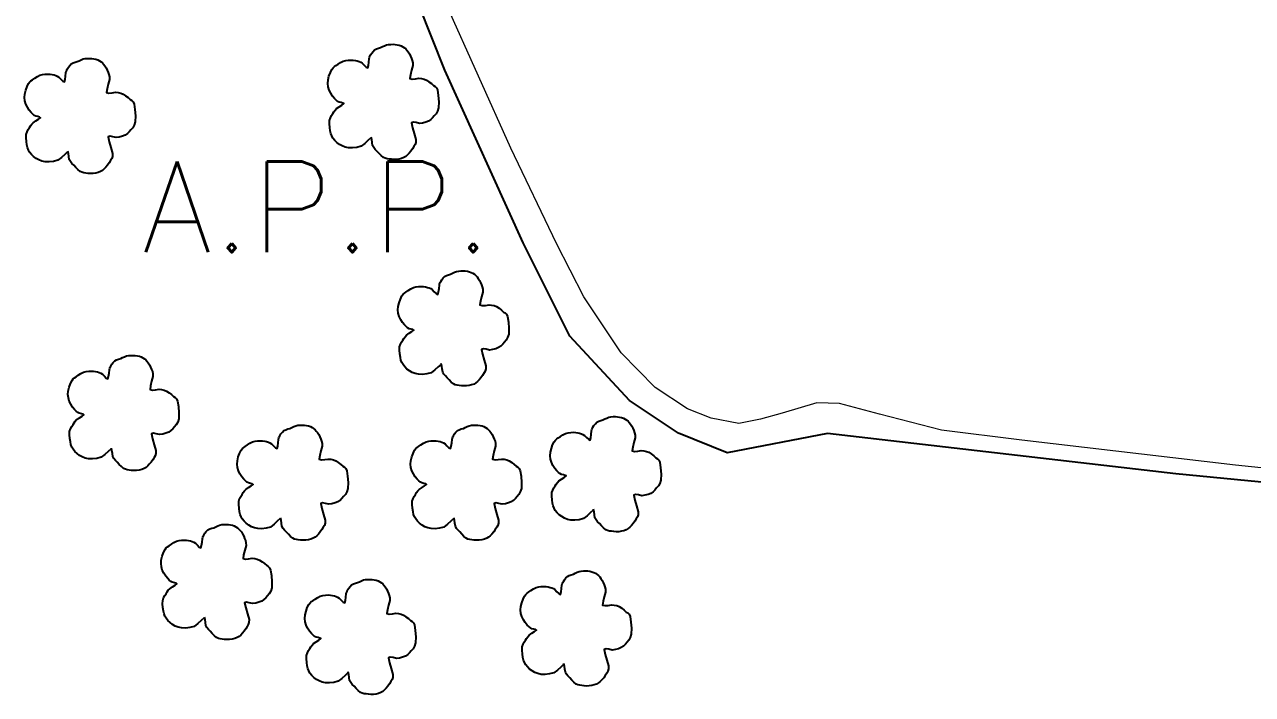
# Model space of a CAD drawing. Header units: inches. Extents: x 733278 to 737733, y 7817354 to 7820504.
# Drawn here: x 735531.3 to 735794.8, y 7818066.6 to 7818210.4 of the extents above; entities that cross this region are included whole.
import ezdxf
from ezdxf.enums import TextEntityAlignment as Align

# ---------------------------------------------------------------- set-up
doc = ezdxf.new("R2010")
doc.units = ezdxf.units.IN
doc.header["$MEASUREMENT"] = 0
doc.linetypes.add('CONTINUO', pattern=[0])
doc.layers.add('0114000299', color=1, linetype='Continuous')
doc.layers.add('MATO', color=3, linetype='Continuous')
doc.layers.add('0114000299010', color=5, linetype='Continuous', lineweight=0)
doc.layers.add('TEXTO', color=7, linetype='Continuous', lineweight=0)
doc.styles.add('SIMPLEX', font='', dxfattribs={"height": 0.2})
doc.styles.get('SIMPLEX').set_extended_font_data('simplex.shx')

msp = doc.modelspace()

# ---------------------------------------------------------------- linework, layer by layer
at = {"layer": '0114000299'}
msp.add_lwpolyline([(736113.83, 7818076.35), (736008.97, 7818087.79), (735901.25, 7818101.98), (735778.32, 7818113.93), (735703.58, 7818122.61), (735682.07, 7818118.42), (735671.57, 7818122.64), (735661.09, 7818129.66), (735648.28, 7818143.53), (735638.28, 7818163.53), (735621.48, 7818200.6), (735604.69, 7818242.76), (735586.21, 7818291.29), (735576.26, 7818311.56), (735586.13, 7818339.75), (735595.83, 7818353.07), (735616.37, 7818392.67)], dxfattribs=at)
at = {"layer": '0114000299010'}
msp.add_lwpolyline([(735845.4, 7818110.18), (735791.13, 7818115.82), (735745.27, 7818121.16), (735728.01, 7818123.33), (735714.74, 7818126.74), (735706.16, 7818129.06), (735701.28, 7818129.18), (735693.86, 7818126.94), (735689.17, 7818125.66), (735684.56, 7818124.74), (735678.59, 7818125.86), (735673.54, 7818127.9), (735666.56, 7818132.47), (735659.26, 7818139.93), (735651.29, 7818151.95), (735645.4, 7818163.41), (735635.61, 7818183.88), (735621.76, 7818214.76)], dxfattribs=at)
at = {"layer": 'MATO', "color": 94, "linetype": 'CONTINUO'}
for points in [[(735605.59, 7818186.07, 0), (735604.96, 7818185.51, 0), (735604.25, 7818184.86, 0), (735603.47, 7818184.26, 0), (735602.56, 7818184.01, 0), (735601.64, 7818183.91, 0), (735600.76, 7818183.93, 0), (735600.04, 7818184.09, 0), (735599.39, 7818184.34, 0), (735598.82, 7818184.67, 0), (735598.29, 7818185.07, 0), (735597.82, 7818185.52, 0), (735597.44, 7818186.01, 0), (735597.18, 7818186.48, 0), (735596.99, 7818186.98, 0), (735596.87, 7818187.55, 0), (735596.74, 7818188.31, 0), (735596.68, 7818189.09, 0), (735596.7, 7818189.83, 0), (735596.88, 7818190.38, 0), (735597.14, 7818190.86, 0), (735597.43, 7818191.27, 0), (735597.64, 7818191.65, 0), (735597.89, 7818192.01, 0), (735598.2, 7818192.34, 0), (735598.8, 7818192.74, 0), (735599.36, 7818193.1, 0), (735599.76, 7818193.41, 0), (735599.58, 7818193.54, 0), (735599.22, 7818193.63, 0), (735598.76, 7818193.72, 0), (735598.44, 7818193.91, 0), (735598.11, 7818194.17, 0), (735597.78, 7818194.53, 0), (735597.35, 7818195.05, 0), (735596.95, 7818195.66, 0), (735596.61, 7818196.34, 0), (735596.43, 7818197.03, 0), (735596.35, 7818197.75, 0), (735596.39, 7818198.5, 0), (735596.59, 7818199.31, 0), (735596.88, 7818200.09, 0), (735597.21, 7818200.75, 0), (735597.46, 7818201.1, 0), (735597.74, 7818201.36, 0), (735598.08, 7818201.57, 0), (735598.56, 7818201.92, 0), (735599.09, 7818202.26, 0), (735599.66, 7818202.55, 0), (735600.23, 7818202.69, 0), (735600.79, 7818202.77, 0), (735601.33, 7818202.78, 0), (735601.81, 7818202.76, 0), (735602.26, 7818202.7, 0), (735602.67, 7818202.6, 0), (735603.04, 7818202.49, 0), (735603.39, 7818202.33, 0), (735603.73, 7818202.12, 0), (735604.15, 7818201.66, 0), (735604.55, 7818201.28, 0), (735604.9, 7818201.09, 0), (735605.06, 7818201.62, 0), (735605.16, 7818202.34, 0), (735605.23, 7818203.07, 0), (735605.3, 7818203.39, 0), (735605.39, 7818203.64, 0), (735605.52, 7818203.86, 0), (735605.75, 7818204.24, 0), (735606.04, 7818204.62, 0), (735606.38, 7818204.96, 0), (735606.78, 7818205.16, 0), (735607.22, 7818205.31, 0), (735607.67, 7818205.44, 0), (735608.08, 7818205.65, 0), (735608.49, 7818205.84, 0), (735608.92, 7818206.01, 0), (735609.39, 7818206.1, 0), (735609.86, 7818206.14, 0), (735610.33, 7818206.15, 0), (735610.8, 7818206.13, 0), (735611.25, 7818206.07, 0), (735611.67, 7818205.97, 0), (735612.07, 7818205.82, 0), (735612.43, 7818205.63, 0), (735612.76, 7818205.4, 0), (735613.06, 7818205.15, 0), (735613.33, 7818204.87, 0), (735613.58, 7818204.53, 0), (735613.84, 7818204.11, 0), (735614.09, 7818203.64, 0), (735614.29, 7818203.14, 0), (735614.46, 7818202.69, 0), (735614.56, 7818202.19, 0), (735614.58, 7818201.59, 0), (735614.3, 7818200.6, 0), (735614.05, 7818199.63, 0), (735613.95, 7818198.82, 0), (735614.46, 7818198.68, 0), (735615.14, 7818198.73, 0), (735615.89, 7818198.86, 0), (735616.45, 7818198.8, 0), (735616.99, 7818198.68, 0), (735617.5, 7818198.49, 0), (735618.04, 7818198.13, 0), (735618.56, 7818197.72, 0), (735619.02, 7818197.3, 0), (735619.37, 7818197.11, 0), (735619.65, 7818196.83, 0), (735619.86, 7818196.35, 0), (735620.04, 7818195.15, 0), (735620.13, 7818193.82, 0), (735620.11, 7818192.54, 0), (735619.89, 7818191.81, 0), (735619.58, 7818191.26, 0), (735619.19, 7818190.83, 0), (735618.83, 7818190.38, 0), (735618.43, 7818190, 0), (735617.96, 7818189.68, 0), (735617.34, 7818189.43, 0), (735616.68, 7818189.25, 0), (735616.01, 7818189.15, 0), (735615.29, 7818189.34, 0), (735614.69, 7818189.44, 0), (735614.29, 7818189.29, 0), (735614.51, 7818188.23, 0), (735614.87, 7818186.98, 0), (735615.23, 7818185.74, 0), (735615.21, 7818185.1, 0), (735615.06, 7818184.62, 0), (735614.82, 7818184.22, 0), (735614.52, 7818183.7, 0), (735614.18, 7818183.21, 0), (735613.8, 7818182.76, 0), (735613.46, 7818182.4, 0), (735613.09, 7818182.1, 0), (735612.68, 7818181.85, 0), (735612.17, 7818181.66, 0), (735611.63, 7818181.53, 0), (735611.07, 7818181.45, 0), (735610.52, 7818181.43, 0), (735609.98, 7818181.47, 0), (735609.47, 7818181.53, 0), (735609.06, 7818181.58, 0), (735608.67, 7818181.68, 0), (735608.27, 7818181.87, 0), (735607.8, 7818182.26, 0), (735607.34, 7818182.72, 0), (735606.89, 7818183.2, 0), (735606.52, 7818183.58, 0), (735606.21, 7818183.98, 0), (735605.95, 7818184.41, 0), (735605.87, 7818185.08, 0), (735605.79, 7818185.72, 0), (735605.66, 7818186.25, 0)], [(735540.5, 7818183.06, 0), (735539.87, 7818182.5, 0), (735539.16, 7818181.85, 0), (735538.37, 7818181.25, 0), (735537.47, 7818181, 0), (735536.55, 7818180.89, 0), (735535.66, 7818180.92, 0), (735534.94, 7818181.07, 0), (735534.3, 7818181.33, 0), (735533.73, 7818181.66, 0), (735533.19, 7818182.06, 0), (735532.73, 7818182.51, 0), (735532.35, 7818183, 0), (735532.09, 7818183.46, 0), (735531.9, 7818183.97, 0), (735531.77, 7818184.54, 0), (735531.65, 7818185.3, 0), (735531.58, 7818186.08, 0), (735531.6, 7818186.82, 0), (735531.79, 7818187.37, 0), (735532.04, 7818187.85, 0), (735532.33, 7818188.26, 0), (735532.55, 7818188.64, 0), (735532.8, 7818188.99, 0), (735533.11, 7818189.33, 0), (735533.7, 7818189.73, 0), (735534.26, 7818190.09, 0), (735534.66, 7818190.4, 0), (735534.49, 7818190.53, 0), (735534.12, 7818190.62, 0), (735533.67, 7818190.71, 0), (735533.35, 7818190.9, 0), (735533.02, 7818191.16, 0), (735532.68, 7818191.52, 0), (735532.26, 7818192.04, 0), (735531.86, 7818192.65, 0), (735531.52, 7818193.32, 0), (735531.33, 7818194.02, 0), (735531.26, 7818194.74, 0), (735531.29, 7818195.48, 0), (735531.5, 7818196.3, 0), (735531.79, 7818197.07, 0), (735532.11, 7818197.74, 0), (735532.36, 7818198.09, 0), (735532.64, 7818198.34, 0), (735532.98, 7818198.55, 0), (735533.46, 7818198.91, 0), (735534, 7818199.25, 0), (735534.57, 7818199.54, 0), (735535.14, 7818199.68, 0), (735535.7, 7818199.76, 0), (735536.24, 7818199.77, 0), (735536.72, 7818199.75, 0), (735537.16, 7818199.69, 0), (735537.58, 7818199.59, 0), (735537.94, 7818199.47, 0), (735538.29, 7818199.32, 0), (735538.64, 7818199.11, 0), (735539.06, 7818198.65, 0), (735539.46, 7818198.26, 0), (735539.8, 7818198.08, 0), (735539.97, 7818198.61, 0), (735540.07, 7818199.32, 0), (735540.14, 7818200.06, 0), (735540.21, 7818200.38, 0), (735540.3, 7818200.63, 0), (735540.43, 7818200.85, 0), (735540.66, 7818201.23, 0), (735540.95, 7818201.61, 0), (735541.29, 7818201.95, 0), (735541.69, 7818202.15, 0), (735542.12, 7818202.3, 0), (735542.57, 7818202.43, 0), (735542.98, 7818202.64, 0), (735543.4, 7818202.83, 0), (735543.83, 7818203, 0), (735544.29, 7818203.09, 0), (735544.77, 7818203.13, 0), (735545.24, 7818203.14, 0), (735545.7, 7818203.12, 0), (735546.15, 7818203.06, 0), (735546.58, 7818202.96, 0), (735546.97, 7818202.81, 0), (735547.34, 7818202.61, 0), (735547.67, 7818202.39, 0), (735547.96, 7818202.14, 0), (735548.23, 7818201.86, 0), (735548.48, 7818201.52, 0), (735548.75, 7818201.1, 0), (735548.99, 7818200.63, 0), (735549.2, 7818200.13, 0), (735549.37, 7818199.68, 0), (735549.47, 7818199.18, 0), (735549.49, 7818198.58, 0), (735549.21, 7818197.59, 0), (735548.96, 7818196.62, 0), (735548.86, 7818195.81, 0), (735549.36, 7818195.67, 0), (735550.05, 7818195.72, 0), (735550.8, 7818195.85, 0), (735551.36, 7818195.79, 0), (735551.89, 7818195.67, 0), (735552.4, 7818195.48, 0), (735552.95, 7818195.12, 0), (735553.46, 7818194.71, 0), (735553.92, 7818194.29, 0), (735554.28, 7818194.1, 0), (735554.56, 7818193.82, 0), (735554.77, 7818193.33, 0), (735554.95, 7818192.14, 0), (735555.04, 7818190.81, 0), (735555.02, 7818189.53, 0), (735554.8, 7818188.8, 0), (735554.48, 7818188.25, 0), (735554.1, 7818187.81, 0), (735553.74, 7818187.37, 0), (735553.33, 7818186.99, 0), (735552.86, 7818186.67, 0), (735552.25, 7818186.42, 0), (735551.58, 7818186.24, 0), (735550.91, 7818186.14, 0), (735550.2, 7818186.32, 0), (735549.6, 7818186.42, 0), (735549.2, 7818186.28, 0), (735549.41, 7818185.22, 0), (735549.78, 7818183.97, 0), (735550.14, 7818182.72, 0), (735550.11, 7818182.09, 0), (735549.97, 7818181.61, 0), (735549.73, 7818181.21, 0), (735549.43, 7818180.69, 0), (735549.08, 7818180.2, 0), (735548.71, 7818179.75, 0), (735548.36, 7818179.39, 0), (735547.99, 7818179.09, 0), (735547.58, 7818178.84, 0), (735547.08, 7818178.65, 0), (735546.53, 7818178.52, 0), (735545.97, 7818178.44, 0), (735545.42, 7818178.42, 0), (735544.89, 7818178.45, 0), (735544.38, 7818178.52, 0), (735543.96, 7818178.57, 0), (735543.57, 7818178.67, 0), (735543.18, 7818178.85, 0), (735542.71, 7818179.25, 0), (735542.24, 7818179.71, 0), (735541.8, 7818180.19, 0), (735541.43, 7818180.57, 0), (735541.11, 7818180.97, 0), (735540.86, 7818181.4, 0), (735540.77, 7818182.07, 0), (735540.69, 7818182.71, 0), (735540.56, 7818183.24, 0)], [(735620.63, 7818137.44, 0), (735620, 7818136.88, 0), (735619.29, 7818136.24, 0), (735618.5, 7818135.64, 0), (735617.6, 7818135.38, 0), (735616.68, 7818135.28, 0), (735615.79, 7818135.31, 0), (735615.07, 7818135.46, 0), (735614.43, 7818135.71, 0), (735613.85, 7818136.04, 0), (735613.32, 7818136.44, 0), (735612.86, 7818136.89, 0), (735612.48, 7818137.38, 0), (735612.21, 7818137.85, 0), (735612.03, 7818138.35, 0), (735611.9, 7818138.92, 0), (735611.77, 7818139.68, 0), (735611.71, 7818140.46, 0), (735611.73, 7818141.2, 0), (735611.92, 7818141.75, 0), (735612.17, 7818142.23, 0), (735612.46, 7818142.65, 0), (735612.68, 7818143.03, 0), (735612.93, 7818143.38, 0), (735613.23, 7818143.71, 0), (735613.83, 7818144.11, 0), (735614.39, 7818144.47, 0), (735614.79, 7818144.78, 0), (735614.61, 7818144.91, 0), (735614.25, 7818145, 0), (735613.79, 7818145.09, 0), (735613.47, 7818145.28, 0), (735613.15, 7818145.54, 0), (735612.81, 7818145.9, 0), (735612.39, 7818146.42, 0), (735611.98, 7818147.03, 0), (735611.64, 7818147.71, 0), (735611.46, 7818148.4, 0), (735611.39, 7818149.12, 0), (735611.42, 7818149.87, 0), (735611.63, 7818150.68, 0), (735611.91, 7818151.46, 0), (735612.24, 7818152.12, 0), (735612.49, 7818152.48, 0), (735612.77, 7818152.73, 0), (735613.11, 7818152.94, 0), (735613.59, 7818153.29, 0), (735614.13, 7818153.63, 0), (735614.7, 7818153.92, 0), (735615.26, 7818154.07, 0), (735615.83, 7818154.14, 0), (735616.37, 7818154.15, 0), (735616.85, 7818154.13, 0), (735617.29, 7818154.07, 0), (735617.71, 7818153.97, 0), (735618.07, 7818153.86, 0), (735618.42, 7818153.7, 0), (735618.76, 7818153.49, 0), (735619.19, 7818153.03, 0), (735619.59, 7818152.65, 0), (735619.93, 7818152.46, 0), (735620.1, 7818153, 0), (735620.2, 7818153.71, 0), (735620.27, 7818154.44, 0), (735620.34, 7818154.76, 0), (735620.43, 7818155.01, 0), (735620.56, 7818155.23, 0), (735620.79, 7818155.61, 0), (735621.07, 7818155.99, 0), (735621.41, 7818156.33, 0), (735621.82, 7818156.53, 0), (735622.25, 7818156.68, 0), (735622.7, 7818156.82, 0), (735623.11, 7818157.02, 0), (735623.53, 7818157.22, 0), (735623.95, 7818157.38, 0), (735624.42, 7818157.47, 0), (735624.89, 7818157.51, 0), (735625.37, 7818157.52, 0), (735625.83, 7818157.5, 0), (735626.28, 7818157.44, 0), (735626.71, 7818157.34, 0), (735627.1, 7818157.19, 0), (735627.46, 7818157, 0), (735627.8, 7818156.77, 0), (735628.09, 7818156.53, 0), (735628.36, 7818156.24, 0), (735628.61, 7818155.9, 0), (735628.88, 7818155.48, 0), (735629.12, 7818155.01, 0), (735629.33, 7818154.51, 0), (735629.49, 7818154.07, 0), (735629.6, 7818153.56, 0), (735629.61, 7818152.96, 0), (735629.33, 7818151.97, 0), (735629.08, 7818151, 0), (735628.99, 7818150.19, 0), (735629.49, 7818150.05, 0), (735630.17, 7818150.11, 0), (735630.93, 7818150.23, 0), (735631.49, 7818150.17, 0), (735632.02, 7818150.05, 0), (735632.53, 7818149.86, 0), (735633.08, 7818149.5, 0), (735633.59, 7818149.09, 0), (735634.05, 7818148.67, 0), (735634.4, 7818148.48, 0), (735634.69, 7818148.2, 0), (735634.9, 7818147.72, 0), (735635.08, 7818146.52, 0), (735635.17, 7818145.19, 0), (735635.15, 7818143.91, 0), (735634.93, 7818143.18, 0), (735634.61, 7818142.63, 0), (735634.22, 7818142.2, 0), (735633.87, 7818141.75, 0), (735633.46, 7818141.37, 0), (735632.99, 7818141.05, 0), (735632.37, 7818140.8, 0), (735631.71, 7818140.62, 0), (735631.04, 7818140.52, 0), (735630.32, 7818140.71, 0), (735629.72, 7818140.81, 0), (735629.33, 7818140.66, 0), (735629.54, 7818139.6, 0), (735629.9, 7818138.35, 0), (735630.26, 7818137.11, 0), (735630.24, 7818136.47, 0), (735630.1, 7818135.99, 0), (735629.86, 7818135.59, 0), (735629.56, 7818135.07, 0), (735629.21, 7818134.58, 0), (735628.84, 7818134.13, 0), (735628.49, 7818133.77, 0), (735628.12, 7818133.47, 0), (735627.71, 7818133.22, 0), (735627.2, 7818133.03, 0), (735626.66, 7818132.9, 0), (735626.1, 7818132.82, 0), (735625.55, 7818132.8, 0), (735625.01, 7818132.84, 0), (735624.51, 7818132.9, 0), (735624.09, 7818132.95, 0), (735623.7, 7818133.05, 0), (735623.31, 7818133.24, 0), (735622.84, 7818133.63, 0), (735622.37, 7818134.09, 0), (735621.93, 7818134.58, 0), (735621.56, 7818134.95, 0), (735621.24, 7818135.35, 0), (735620.99, 7818135.78, 0), (735620.9, 7818136.45, 0), (735620.82, 7818137.09, 0), (735620.69, 7818137.62, 0)], [(735549.82, 7818119.3, 0), (735549.19, 7818118.73, 0), (735548.48, 7818118.09, 0), (735547.7, 7818117.49, 0), (735546.79, 7818117.24, 0), (735545.87, 7818117.13, 0), (735544.99, 7818117.16, 0), (735544.27, 7818117.31, 0), (735543.62, 7818117.56, 0), (735543.05, 7818117.9, 0), (735542.52, 7818118.3, 0), (735542.05, 7818118.75, 0), (735541.67, 7818119.24, 0), (735541.41, 7818119.7, 0), (735541.22, 7818120.21, 0), (735541.1, 7818120.78, 0), (735540.97, 7818121.53, 0), (735540.91, 7818122.31, 0), (735540.93, 7818123.06, 0), (735541.11, 7818123.61, 0), (735541.37, 7818124.08, 0), (735541.66, 7818124.5, 0), (735541.87, 7818124.88, 0), (735542.12, 7818125.23, 0), (735542.43, 7818125.57, 0), (735543.03, 7818125.96, 0), (735543.59, 7818126.33, 0), (735543.99, 7818126.64, 0), (735543.81, 7818126.77, 0), (735543.45, 7818126.85, 0), (735542.99, 7818126.95, 0), (735542.67, 7818127.14, 0), (735542.34, 7818127.4, 0), (735542.01, 7818127.75, 0), (735541.58, 7818128.28, 0), (735541.18, 7818128.89, 0), (735540.84, 7818129.56, 0), (735540.66, 7818130.26, 0), (735540.58, 7818130.98, 0), (735540.62, 7818131.72, 0), (735540.83, 7818132.54, 0), (735541.11, 7818133.31, 0), (735541.44, 7818133.98, 0), (735541.69, 7818134.33, 0), (735541.97, 7818134.58, 0), (735542.31, 7818134.79, 0), (735542.79, 7818135.15, 0), (735543.32, 7818135.49, 0), (735543.89, 7818135.78, 0), (735544.46, 7818135.92, 0), (735545.02, 7818135.99, 0), (735545.56, 7818136.01, 0), (735546.04, 7818135.99, 0), (735546.49, 7818135.93, 0), (735546.9, 7818135.83, 0), (735547.27, 7818135.71, 0), (735547.62, 7818135.55, 0), (735547.96, 7818135.35, 0), (735548.38, 7818134.89, 0), (735548.78, 7818134.5, 0), (735549.13, 7818134.32, 0), (735549.29, 7818134.85, 0), (735549.39, 7818135.56, 0), (735549.46, 7818136.3, 0), (735549.53, 7818136.62, 0), (735549.62, 7818136.86, 0), (735549.75, 7818137.09, 0), (735549.98, 7818137.47, 0), (735550.27, 7818137.85, 0), (735550.61, 7818138.19, 0), (735551.01, 7818138.38, 0), (735551.45, 7818138.54, 0), (735551.9, 7818138.67, 0), (735552.31, 7818138.88, 0), (735552.72, 7818139.07, 0), (735553.15, 7818139.24, 0), (735553.62, 7818139.33, 0), (735554.09, 7818139.37, 0), (735554.57, 7818139.38, 0), (735555.03, 7818139.35, 0), (735555.48, 7818139.29, 0), (735555.9, 7818139.19, 0), (735556.3, 7818139.04, 0), (735556.66, 7818138.85, 0), (735557, 7818138.63, 0), (735557.29, 7818138.38, 0), (735557.56, 7818138.09, 0), (735557.81, 7818137.76, 0), (735558.07, 7818137.34, 0), (735558.32, 7818136.87, 0), (735558.52, 7818136.37, 0), (735558.69, 7818135.92, 0), (735558.79, 7818135.42, 0), (735558.81, 7818134.82, 0), (735558.53, 7818133.83, 0), (735558.28, 7818132.86, 0), (735558.19, 7818132.05, 0), (735558.69, 7818131.91, 0), (735559.37, 7818131.96, 0), (735560.12, 7818132.09, 0), (735560.68, 7818132.03, 0), (735561.22, 7818131.91, 0), (735561.73, 7818131.71, 0), (735562.27, 7818131.36, 0), (735562.79, 7818130.95, 0), (735563.25, 7818130.52, 0), (735563.6, 7818130.33, 0), (735563.88, 7818130.05, 0), (735564.09, 7818129.57, 0), (735564.27, 7818128.38, 0), (735564.36, 7818127.04, 0), (735564.34, 7818125.76, 0), (735564.12, 7818125.04, 0), (735563.81, 7818124.48, 0), (735563.42, 7818124.05, 0), (735563.06, 7818123.61, 0), (735562.66, 7818123.22, 0), (735562.19, 7818122.91, 0), (735561.57, 7818122.66, 0), (735560.91, 7818122.48, 0), (735560.24, 7818122.37, 0), (735559.52, 7818122.56, 0), (735558.92, 7818122.66, 0), (735558.52, 7818122.51, 0), (735558.74, 7818121.46, 0), (735559.1, 7818120.2, 0), (735559.46, 7818118.96, 0), (735559.44, 7818118.33, 0), (735559.29, 7818117.84, 0), (735559.05, 7818117.44, 0), (735558.76, 7818116.93, 0), (735558.41, 7818116.44, 0), (735558.03, 7818115.99, 0), (735557.69, 7818115.63, 0), (735557.32, 7818115.32, 0), (735556.91, 7818115.08, 0), (735556.4, 7818114.89, 0), (735555.86, 7818114.75, 0), (735555.3, 7818114.67, 0), (735554.75, 7818114.66, 0), (735554.21, 7818114.69, 0), (735553.7, 7818114.76, 0), (735553.29, 7818114.81, 0), (735552.9, 7818114.91, 0), (735552.5, 7818115.09, 0), (735552.03, 7818115.48, 0), (735551.57, 7818115.94, 0), (735551.12, 7818116.43, 0), (735550.75, 7818116.81, 0), (735550.44, 7818117.2, 0), (735550.18, 7818117.64, 0), (735550.1, 7818118.31, 0), (735550.02, 7818118.95, 0), (735549.89, 7818119.48, 0)], [(735653.3, 7818106.14, 0), (735652.67, 7818105.58, 0), (735651.96, 7818104.94, 0), (735651.18, 7818104.34, 0), (735650.28, 7818104.08, 0), (735649.36, 7818103.98, 0), (735648.47, 7818104.01, 0), (735647.75, 7818104.16, 0), (735647.11, 7818104.41, 0), (735646.53, 7818104.75, 0), (735646, 7818105.14, 0), (735645.54, 7818105.59, 0), (735645.15, 7818106.08, 0), (735644.89, 7818106.55, 0), (735644.7, 7818107.05, 0), (735644.58, 7818107.62, 0), (735644.45, 7818108.38, 0), (735644.39, 7818109.16, 0), (735644.41, 7818109.9, 0), (735644.6, 7818110.45, 0), (735644.85, 7818110.93, 0), (735645.14, 7818111.35, 0), (735645.36, 7818111.73, 0), (735645.61, 7818112.08, 0), (735645.91, 7818112.42, 0), (735646.51, 7818112.81, 0), (735647.07, 7818113.18, 0), (735647.47, 7818113.48, 0), (735647.29, 7818113.61, 0), (735646.93, 7818113.7, 0), (735646.47, 7818113.8, 0), (735646.15, 7818113.98, 0), (735645.83, 7818114.24, 0), (735645.49, 7818114.6, 0), (735645.06, 7818115.12, 0), (735644.66, 7818115.73, 0), (735644.32, 7818116.41, 0), (735644.14, 7818117.1, 0), (735644.06, 7818117.82, 0), (735644.1, 7818118.57, 0), (735644.31, 7818119.39, 0), (735644.59, 7818120.16, 0), (735644.92, 7818120.82, 0), (735645.17, 7818121.18, 0), (735645.45, 7818121.43, 0), (735645.79, 7818121.64, 0), (735646.27, 7818121.99, 0), (735646.8, 7818122.33, 0), (735647.37, 7818122.62, 0), (735647.94, 7818122.77, 0), (735648.5, 7818122.84, 0), (735649.05, 7818122.86, 0), (735649.53, 7818122.84, 0), (735649.97, 7818122.77, 0), (735650.38, 7818122.67, 0), (735650.75, 7818122.56, 0), (735651.1, 7818122.4, 0), (735651.44, 7818122.19, 0), (735651.87, 7818121.73, 0), (735652.27, 7818121.35, 0), (735652.61, 7818121.16, 0), (735652.77, 7818121.7, 0), (735652.88, 7818122.41, 0), (735652.94, 7818123.14, 0), (735653.02, 7818123.46, 0), (735653.11, 7818123.71, 0), (735653.23, 7818123.93, 0), (735653.46, 7818124.31, 0), (735653.75, 7818124.69, 0), (735654.09, 7818125.04, 0), (735654.5, 7818125.23, 0), (735654.93, 7818125.38, 0), (735655.38, 7818125.52, 0), (735655.79, 7818125.72, 0), (735656.21, 7818125.92, 0), (735656.63, 7818126.08, 0), (735657.1, 7818126.17, 0), (735657.57, 7818126.22, 0), (735658.05, 7818126.22, 0), (735658.51, 7818126.2, 0), (735658.96, 7818126.14, 0), (735659.39, 7818126.04, 0), (735659.78, 7818125.89, 0), (735660.14, 7818125.7, 0), (735660.48, 7818125.47, 0), (735660.77, 7818125.23, 0), (735661.04, 7818124.94, 0), (735661.29, 7818124.6, 0), (735661.56, 7818124.18, 0), (735661.8, 7818123.71, 0), (735662.01, 7818123.21, 0), (735662.17, 7818122.77, 0), (735662.27, 7818122.26, 0), (735662.29, 7818121.66, 0), (735662.01, 7818120.67, 0), (735661.76, 7818119.7, 0), (735661.67, 7818118.89, 0), (735662.17, 7818118.75, 0), (735662.85, 7818118.81, 0), (735663.61, 7818118.93, 0), (735664.17, 7818118.87, 0), (735664.7, 7818118.75, 0), (735665.21, 7818118.56, 0), (735665.76, 7818118.2, 0), (735666.27, 7818117.79, 0), (735666.73, 7818117.37, 0), (735667.08, 7818117.18, 0), (735667.36, 7818116.9, 0), (735667.58, 7818116.42, 0), (735667.75, 7818115.22, 0), (735667.84, 7818113.89, 0), (735667.83, 7818112.61, 0), (735667.61, 7818111.88, 0), (735667.29, 7818111.33, 0), (735666.9, 7818110.9, 0), (735666.55, 7818110.45, 0), (735666.14, 7818110.07, 0), (735665.67, 7818109.75, 0), (735665.05, 7818109.5, 0), (735664.39, 7818109.33, 0), (735663.72, 7818109.22, 0), (735663, 7818109.41, 0), (735662.4, 7818109.51, 0), (735662.01, 7818109.36, 0), (735662.22, 7818108.3, 0), (735662.58, 7818107.05, 0), (735662.94, 7818105.81, 0), (735662.92, 7818105.17, 0), (735662.77, 7818104.69, 0), (735662.53, 7818104.29, 0), (735662.24, 7818103.77, 0), (735661.89, 7818103.28, 0), (735661.51, 7818102.83, 0), (735661.17, 7818102.47, 0), (735660.8, 7818102.17, 0), (735660.39, 7818101.93, 0), (735659.88, 7818101.73, 0), (735659.34, 7818101.6, 0), (735658.78, 7818101.52, 0), (735658.23, 7818101.51, 0), (735657.69, 7818101.54, 0), (735657.19, 7818101.61, 0), (735656.77, 7818101.65, 0), (735656.38, 7818101.75, 0), (735655.99, 7818101.94, 0), (735655.52, 7818102.33, 0), (735655.05, 7818102.79, 0), (735654.61, 7818103.28, 0), (735654.23, 7818103.66, 0), (735653.92, 7818104.05, 0), (735653.67, 7818104.48, 0), (735653.58, 7818105.15, 0), (735653.5, 7818105.79, 0), (735653.37, 7818106.33, 0)], [(735586.13, 7818104.33, 0), (735585.5, 7818103.76, 0), (735584.79, 7818103.12, 0), (735584.01, 7818102.52, 0), (735583.1, 7818102.27, 0), (735582.18, 7818102.16, 0), (735581.3, 7818102.19, 0), (735580.58, 7818102.34, 0), (735579.93, 7818102.59, 0), (735579.36, 7818102.93, 0), (735578.83, 7818103.33, 0), (735578.36, 7818103.78, 0), (735577.98, 7818104.27, 0), (735577.72, 7818104.73, 0), (735577.53, 7818105.24, 0), (735577.41, 7818105.81, 0), (735577.28, 7818106.56, 0), (735577.22, 7818107.34, 0), (735577.24, 7818108.09, 0), (735577.42, 7818108.64, 0), (735577.68, 7818109.11, 0), (735577.97, 7818109.53, 0), (735578.18, 7818109.91, 0), (735578.43, 7818110.26, 0), (735578.74, 7818110.6, 0), (735579.34, 7818111, 0), (735579.9, 7818111.36, 0), (735580.3, 7818111.67, 0), (735580.12, 7818111.8, 0), (735579.76, 7818111.88, 0), (735579.3, 7818111.98, 0), (735578.98, 7818112.17, 0), (735578.65, 7818112.43, 0), (735578.32, 7818112.78, 0), (735577.89, 7818113.31, 0), (735577.49, 7818113.92, 0), (735577.15, 7818114.59, 0), (735576.97, 7818115.29, 0), (735576.89, 7818116.01, 0), (735576.93, 7818116.75, 0), (735577.13, 7818117.57, 0), (735577.42, 7818118.34, 0), (735577.75, 7818119.01, 0), (735578, 7818119.36, 0), (735578.28, 7818119.61, 0), (735578.61, 7818119.82, 0), (735579.1, 7818120.18, 0), (735579.63, 7818120.52, 0), (735580.2, 7818120.81, 0), (735580.77, 7818120.95, 0), (735581.33, 7818121.03, 0), (735581.87, 7818121.04, 0), (735582.35, 7818121.02, 0), (735582.8, 7818120.96, 0), (735583.21, 7818120.86, 0), (735583.58, 7818120.74, 0), (735583.92, 7818120.59, 0), (735584.27, 7818120.38, 0), (735584.69, 7818119.92, 0), (735585.09, 7818119.53, 0), (735585.44, 7818119.35, 0), (735585.6, 7818119.88, 0), (735585.7, 7818120.59, 0), (735585.77, 7818121.33, 0), (735585.84, 7818121.65, 0), (735585.93, 7818121.89, 0), (735586.06, 7818122.12, 0), (735586.29, 7818122.5, 0), (735586.58, 7818122.88, 0), (735586.92, 7818123.22, 0), (735587.32, 7818123.42, 0), (735587.76, 7818123.57, 0), (735588.21, 7818123.7, 0), (735588.62, 7818123.91, 0), (735589.03, 7818124.1, 0), (735589.46, 7818124.27, 0), (735589.93, 7818124.36, 0), (735590.4, 7818124.4, 0), (735590.87, 7818124.41, 0), (735591.34, 7818124.38, 0), (735591.79, 7818124.32, 0), (735592.21, 7818124.22, 0), (735592.61, 7818124.07, 0), (735592.97, 7818123.88, 0), (735593.3, 7818123.66, 0), (735593.6, 7818123.41, 0), (735593.87, 7818123.13, 0), (735594.12, 7818122.79, 0), (735594.38, 7818122.37, 0), (735594.63, 7818121.9, 0), (735594.83, 7818121.4, 0), (735595, 7818120.95, 0), (735595.1, 7818120.45, 0), (735595.12, 7818119.85, 0), (735594.84, 7818118.86, 0), (735594.59, 7818117.89, 0), (735594.49, 7818117.08, 0), (735595, 7818116.94, 0), (735595.68, 7818116.99, 0), (735596.43, 7818117.12, 0), (735596.99, 7818117.06, 0), (735597.53, 7818116.94, 0), (735598.04, 7818116.74, 0), (735598.58, 7818116.39, 0), (735599.1, 7818115.98, 0), (735599.56, 7818115.56, 0), (735599.91, 7818115.36, 0), (735600.19, 7818115.08, 0), (735600.4, 7818114.6, 0), (735600.58, 7818113.41, 0), (735600.67, 7818112.08, 0), (735600.65, 7818110.79, 0), (735600.43, 7818110.07, 0), (735600.12, 7818109.51, 0), (735599.73, 7818109.08, 0), (735599.37, 7818108.64, 0), (735598.97, 7818108.25, 0), (735598.5, 7818107.94, 0), (735597.88, 7818107.69, 0), (735597.22, 7818107.51, 0), (735596.55, 7818107.4, 0), (735595.83, 7818107.59, 0), (735595.23, 7818107.69, 0), (735594.83, 7818107.54, 0), (735595.05, 7818106.49, 0), (735595.41, 7818105.23, 0), (735595.77, 7818103.99, 0), (735595.75, 7818103.36, 0), (735595.6, 7818102.88, 0), (735595.36, 7818102.47, 0), (735595.06, 7818101.96, 0), (735594.72, 7818101.47, 0), (735594.34, 7818101.02, 0), (735594, 7818100.66, 0), (735593.63, 7818100.36, 0), (735593.22, 7818100.11, 0), (735592.71, 7818099.92, 0), (735592.17, 7818099.78, 0), (735591.61, 7818099.7, 0), (735591.06, 7818099.69, 0), (735590.52, 7818099.72, 0), (735590.01, 7818099.79, 0), (735589.6, 7818099.84, 0), (735589.21, 7818099.94, 0), (735588.81, 7818100.12, 0), (735588.34, 7818100.51, 0), (735587.88, 7818100.97, 0), (735587.43, 7818101.46, 0), (735587.06, 7818101.84, 0), (735586.75, 7818102.23, 0), (735586.49, 7818102.67, 0), (735586.41, 7818103.34, 0), (735586.33, 7818103.98, 0), (735586.2, 7818104.51, 0)], [(735623.35, 7818104.33, 0), (735622.72, 7818103.76, 0), (735622.01, 7818103.12, 0), (735621.23, 7818102.52, 0), (735620.32, 7818102.27, 0), (735619.4, 7818102.16, 0), (735618.52, 7818102.19, 0), (735617.79, 7818102.34, 0), (735617.15, 7818102.59, 0), (735616.58, 7818102.93, 0), (735616.04, 7818103.33, 0), (735615.58, 7818103.78, 0), (735615.2, 7818104.27, 0), (735614.94, 7818104.73, 0), (735614.75, 7818105.24, 0), (735614.62, 7818105.81, 0), (735614.5, 7818106.56, 0), (735614.43, 7818107.34, 0), (735614.45, 7818108.09, 0), (735614.64, 7818108.64, 0), (735614.89, 7818109.11, 0), (735615.18, 7818109.53, 0), (735615.4, 7818109.91, 0), (735615.65, 7818110.26, 0), (735615.96, 7818110.6, 0), (735616.55, 7818111, 0), (735617.11, 7818111.36, 0), (735617.51, 7818111.67, 0), (735617.34, 7818111.8, 0), (735616.97, 7818111.88, 0), (735616.52, 7818111.98, 0), (735616.2, 7818112.17, 0), (735615.87, 7818112.43, 0), (735615.53, 7818112.78, 0), (735615.11, 7818113.31, 0), (735614.71, 7818113.92, 0), (735614.37, 7818114.59, 0), (735614.18, 7818115.29, 0), (735614.11, 7818116.01, 0), (735614.15, 7818116.75, 0), (735614.35, 7818117.57, 0), (735614.64, 7818118.34, 0), (735614.96, 7818119.01, 0), (735615.21, 7818119.36, 0), (735615.5, 7818119.61, 0), (735615.83, 7818119.82, 0), (735616.31, 7818120.18, 0), (735616.85, 7818120.52, 0), (735617.42, 7818120.81, 0), (735617.99, 7818120.95, 0), (735618.55, 7818121.03, 0), (735619.09, 7818121.04, 0), (735619.57, 7818121.02, 0), (735620.02, 7818120.96, 0), (735620.43, 7818120.86, 0), (735620.79, 7818120.74, 0), (735621.14, 7818120.59, 0), (735621.49, 7818120.38, 0), (735621.91, 7818119.92, 0), (735622.31, 7818119.53, 0), (735622.65, 7818119.35, 0), (735622.82, 7818119.88, 0), (735622.92, 7818120.59, 0), (735622.99, 7818121.33, 0), (735623.06, 7818121.65, 0), (735623.15, 7818121.89, 0), (735623.28, 7818122.12, 0), (735623.51, 7818122.5, 0), (735623.8, 7818122.88, 0), (735624.14, 7818123.22, 0), (735624.54, 7818123.42, 0), (735624.98, 7818123.57, 0), (735625.42, 7818123.7, 0), (735625.84, 7818123.91, 0), (735626.25, 7818124.1, 0), (735626.68, 7818124.27, 0), (735627.14, 7818124.36, 0), (735627.62, 7818124.4, 0), (735628.09, 7818124.41, 0), (735628.55, 7818124.38, 0), (735629, 7818124.32, 0), (735629.43, 7818124.22, 0), (735629.82, 7818124.07, 0), (735630.19, 7818123.88, 0), (735630.52, 7818123.66, 0), (735630.81, 7818123.41, 0), (735631.08, 7818123.13, 0), (735631.33, 7818122.79, 0), (735631.6, 7818122.37, 0), (735631.84, 7818121.9, 0), (735632.05, 7818121.4, 0), (735632.22, 7818120.95, 0), (735632.32, 7818120.45, 0), (735632.34, 7818119.85, 0), (735632.06, 7818118.86, 0), (735631.81, 7818117.89, 0), (735631.71, 7818117.08, 0), (735632.22, 7818116.94, 0), (735632.9, 7818116.99, 0), (735633.65, 7818117.12, 0), (735634.21, 7818117.06, 0), (735634.74, 7818116.94, 0), (735635.26, 7818116.74, 0), (735635.8, 7818116.39, 0), (735636.31, 7818115.98, 0), (735636.78, 7818115.56, 0), (735637.13, 7818115.36, 0), (735637.41, 7818115.08, 0), (735637.62, 7818114.6, 0), (735637.8, 7818113.41, 0), (735637.89, 7818112.08, 0), (735637.87, 7818110.79, 0), (735637.65, 7818110.07, 0), (735637.33, 7818109.51, 0), (735636.95, 7818109.08, 0), (735636.59, 7818108.64, 0), (735636.19, 7818108.25, 0), (735635.71, 7818107.94, 0), (735635.1, 7818107.69, 0), (735634.44, 7818107.51, 0), (735633.76, 7818107.4, 0), (735633.05, 7818107.59, 0), (735632.45, 7818107.69, 0), (735632.05, 7818107.54, 0), (735632.27, 7818106.49, 0), (735632.63, 7818105.23, 0), (735632.99, 7818103.99, 0), (735632.96, 7818103.36, 0), (735632.82, 7818102.88, 0), (735632.58, 7818102.47, 0), (735632.28, 7818101.96, 0), (735631.94, 7818101.47, 0), (735631.56, 7818101.02, 0), (735631.21, 7818100.66, 0), (735630.84, 7818100.36, 0), (735630.43, 7818100.11, 0), (735629.93, 7818099.92, 0), (735629.38, 7818099.78, 0), (735628.83, 7818099.7, 0), (735628.27, 7818099.69, 0), (735627.74, 7818099.72, 0), (735627.23, 7818099.79, 0), (735626.81, 7818099.84, 0), (735626.42, 7818099.94, 0), (735626.03, 7818100.12, 0), (735625.56, 7818100.51, 0), (735625.09, 7818100.97, 0), (735624.65, 7818101.46, 0), (735624.28, 7818101.84, 0), (735623.96, 7818102.23, 0), (735623.71, 7818102.67, 0), (735623.62, 7818103.34, 0), (735623.54, 7818103.98, 0), (735623.41, 7818104.51, 0)], [(735569.79, 7818083.01, 0), (735569.16, 7818082.44, 0), (735568.45, 7818081.8, 0), (735567.67, 7818081.2, 0), (735566.76, 7818080.95, 0), (735565.84, 7818080.84, 0), (735564.96, 7818080.87, 0), (735564.24, 7818081.02, 0), (735563.59, 7818081.27, 0), (735563.02, 7818081.61, 0), (735562.49, 7818082.01, 0), (735562.02, 7818082.46, 0), (735561.64, 7818082.95, 0), (735561.38, 7818083.41, 0), (735561.19, 7818083.92, 0), (735561.07, 7818084.49, 0), (735560.94, 7818085.24, 0), (735560.88, 7818086.02, 0), (735560.9, 7818086.77, 0), (735561.08, 7818087.32, 0), (735561.34, 7818087.8, 0), (735561.63, 7818088.21, 0), (735561.84, 7818088.59, 0), (735562.09, 7818088.94, 0), (735562.4, 7818089.28, 0), (735563, 7818089.68, 0), (735563.56, 7818090.04, 0), (735563.96, 7818090.35, 0), (735563.78, 7818090.48, 0), (735563.42, 7818090.56, 0), (735562.96, 7818090.66, 0), (735562.64, 7818090.85, 0), (735562.31, 7818091.11, 0), (735561.98, 7818091.46, 0), (735561.55, 7818091.99, 0), (735561.15, 7818092.6, 0), (735560.81, 7818093.27, 0), (735560.63, 7818093.97, 0), (735560.55, 7818094.69, 0), (735560.59, 7818095.43, 0), (735560.8, 7818096.25, 0), (735561.08, 7818097.02, 0), (735561.41, 7818097.69, 0), (735561.66, 7818098.04, 0), (735561.94, 7818098.29, 0), (735562.28, 7818098.5, 0), (735562.76, 7818098.86, 0), (735563.29, 7818099.2, 0), (735563.86, 7818099.49, 0), (735564.43, 7818099.63, 0), (735564.99, 7818099.71, 0), (735565.53, 7818099.72, 0), (735566.01, 7818099.7, 0), (735566.46, 7818099.64, 0), (735566.87, 7818099.54, 0), (735567.24, 7818099.42, 0), (735567.59, 7818099.27, 0), (735567.93, 7818099.06, 0), (735568.35, 7818098.6, 0), (735568.75, 7818098.21, 0), (735569.1, 7818098.03, 0), (735569.26, 7818098.56, 0), (735569.36, 7818099.27, 0), (735569.43, 7818100.01, 0), (735569.5, 7818100.33, 0), (735569.59, 7818100.58, 0), (735569.72, 7818100.8, 0), (735569.95, 7818101.18, 0), (735570.24, 7818101.56, 0), (735570.58, 7818101.9, 0), (735570.99, 7818102.1, 0), (735571.42, 7818102.25, 0), (735571.87, 7818102.38, 0), (735572.28, 7818102.59, 0), (735572.7, 7818102.78, 0), (735573.12, 7818102.95, 0), (735573.59, 7818103.04, 0), (735574.06, 7818103.08, 0), (735574.54, 7818103.09, 0), (735575, 7818103.06, 0), (735575.45, 7818103, 0), (735575.87, 7818102.9, 0), (735576.27, 7818102.75, 0), (735576.63, 7818102.56, 0), (735576.97, 7818102.34, 0), (735577.26, 7818102.09, 0), (735577.53, 7818101.81, 0), (735577.78, 7818101.47, 0), (735578.04, 7818101.05, 0), (735578.29, 7818100.58, 0), (735578.49, 7818100.08, 0), (735578.66, 7818099.63, 0), (735578.76, 7818099.13, 0), (735578.78, 7818098.53, 0), (735578.5, 7818097.54, 0), (735578.25, 7818096.57, 0), (735578.16, 7818095.76, 0), (735578.66, 7818095.62, 0), (735579.34, 7818095.67, 0), (735580.09, 7818095.8, 0), (735580.65, 7818095.74, 0), (735581.19, 7818095.62, 0), (735581.7, 7818095.42, 0), (735582.24, 7818095.07, 0), (735582.76, 7818094.66, 0), (735583.22, 7818094.24, 0), (735583.57, 7818094.04, 0), (735583.85, 7818093.77, 0), (735584.06, 7818093.28, 0), (735584.24, 7818092.09, 0), (735584.33, 7818090.76, 0), (735584.31, 7818089.47, 0), (735584.09, 7818088.75, 0), (735583.78, 7818088.2, 0), (735583.39, 7818087.76, 0), (735583.03, 7818087.32, 0), (735582.63, 7818086.93, 0), (735582.16, 7818086.62, 0), (735581.54, 7818086.37, 0), (735580.88, 7818086.19, 0), (735580.21, 7818086.09, 0), (735579.49, 7818086.27, 0), (735578.89, 7818086.37, 0), (735578.49, 7818086.23, 0), (735578.71, 7818085.17, 0), (735579.07, 7818083.91, 0), (735579.43, 7818082.67, 0), (735579.41, 7818082.04, 0), (735579.26, 7818081.56, 0), (735579.02, 7818081.15, 0), (735578.73, 7818080.64, 0), (735578.38, 7818080.15, 0), (735578, 7818079.7, 0), (735577.66, 7818079.34, 0), (735577.29, 7818079.04, 0), (735576.88, 7818078.79, 0), (735576.37, 7818078.6, 0), (735575.83, 7818078.47, 0), (735575.27, 7818078.39, 0), (735574.72, 7818078.37, 0), (735574.18, 7818078.4, 0), (735573.67, 7818078.47, 0), (735573.26, 7818078.52, 0), (735572.87, 7818078.62, 0), (735572.47, 7818078.8, 0), (735572, 7818079.19, 0), (735571.54, 7818079.65, 0), (735571.1, 7818080.14, 0), (735570.72, 7818080.52, 0), (735570.41, 7818080.92, 0), (735570.15, 7818081.35, 0), (735570.07, 7818082.02, 0), (735569.99, 7818082.66, 0), (735569.86, 7818083.19, 0)], [(735600.66, 7818071.21, 0), (735600.03, 7818070.65, 0), (735599.32, 7818070.01, 0), (735598.53, 7818069.41, 0), (735597.63, 7818069.15, 0), (735596.71, 7818069.05, 0), (735595.82, 7818069.08, 0), (735595.1, 7818069.23, 0), (735594.46, 7818069.48, 0), (735593.88, 7818069.82, 0), (735593.35, 7818070.22, 0), (735592.89, 7818070.67, 0), (735592.5, 7818071.15, 0), (735592.24, 7818071.62, 0), (735592.06, 7818072.13, 0), (735591.93, 7818072.7, 0), (735591.8, 7818073.45, 0), (735591.74, 7818074.23, 0), (735591.76, 7818074.97, 0), (735591.95, 7818075.53, 0), (735592.2, 7818076, 0), (735592.49, 7818076.42, 0), (735592.71, 7818076.8, 0), (735592.96, 7818077.15, 0), (735593.26, 7818077.49, 0), (735593.86, 7818077.88, 0), (735594.42, 7818078.25, 0), (735594.82, 7818078.56, 0), (735594.64, 7818078.68, 0), (735594.28, 7818078.77, 0), (735593.82, 7818078.87, 0), (735593.5, 7818079.05, 0), (735593.18, 7818079.32, 0), (735592.84, 7818079.67, 0), (735592.42, 7818080.19, 0), (735592.01, 7818080.8, 0), (735591.67, 7818081.48, 0), (735591.49, 7818082.17, 0), (735591.42, 7818082.9, 0), (735591.45, 7818083.64, 0), (735591.66, 7818084.46, 0), (735591.94, 7818085.23, 0), (735592.27, 7818085.9, 0), (735592.52, 7818086.25, 0), (735592.8, 7818086.5, 0), (735593.14, 7818086.71, 0), (735593.62, 7818087.06, 0), (735594.16, 7818087.4, 0), (735594.73, 7818087.69, 0), (735595.29, 7818087.84, 0), (735595.86, 7818087.91, 0), (735596.4, 7818087.93, 0), (735596.88, 7818087.91, 0), (735597.32, 7818087.84, 0), (735597.74, 7818087.74, 0), (735598.1, 7818087.63, 0), (735598.45, 7818087.47, 0), (735598.79, 7818087.26, 0), (735599.22, 7818086.81, 0), (735599.62, 7818086.42, 0), (735599.96, 7818086.24, 0), (735600.13, 7818086.77, 0), (735600.23, 7818087.48, 0), (735600.3, 7818088.21, 0), (735600.37, 7818088.54, 0), (735600.46, 7818088.78, 0), (735600.59, 7818089.01, 0), (735600.82, 7818089.38, 0), (735601.1, 7818089.76, 0), (735601.44, 7818090.11, 0), (735601.85, 7818090.3, 0), (735602.28, 7818090.45, 0), (735602.73, 7818090.59, 0), (735603.14, 7818090.79, 0), (735603.56, 7818090.99, 0), (735603.98, 7818091.15, 0), (735604.45, 7818091.24, 0), (735604.92, 7818091.29, 0), (735605.4, 7818091.29, 0), (735605.86, 7818091.27, 0), (735606.31, 7818091.21, 0), (735606.74, 7818091.11, 0), (735607.13, 7818090.96, 0), (735607.49, 7818090.77, 0), (735607.83, 7818090.54, 0), (735608.12, 7818090.3, 0), (735608.39, 7818090.01, 0), (735608.64, 7818089.68, 0), (735608.91, 7818089.25, 0), (735609.15, 7818088.78, 0), (735609.36, 7818088.28, 0), (735609.52, 7818087.84, 0), (735609.63, 7818087.33, 0), (735609.64, 7818086.73, 0), (735609.36, 7818085.75, 0), (735609.11, 7818084.77, 0), (735609.02, 7818083.96, 0), (735609.52, 7818083.82, 0), (735610.2, 7818083.88, 0), (735610.96, 7818084.01, 0), (735611.52, 7818083.95, 0), (735612.05, 7818083.83, 0), (735612.56, 7818083.63, 0), (735613.11, 7818083.27, 0), (735613.62, 7818082.86, 0), (735614.08, 7818082.44, 0), (735614.43, 7818082.25, 0), (735614.71, 7818081.97, 0), (735614.93, 7818081.49, 0), (735615.11, 7818080.29, 0), (735615.2, 7818078.96, 0), (735615.18, 7818077.68, 0), (735614.96, 7818076.95, 0), (735614.64, 7818076.4, 0), (735614.25, 7818075.97, 0), (735613.9, 7818075.52, 0), (735613.49, 7818075.14, 0), (735613.02, 7818074.83, 0), (735612.4, 7818074.58, 0), (735611.74, 7818074.4, 0), (735611.07, 7818074.29, 0), (735610.35, 7818074.48, 0), (735609.75, 7818074.58, 0), (735609.36, 7818074.43, 0), (735609.57, 7818073.37, 0), (735609.93, 7818072.12, 0), (735610.29, 7818070.88, 0), (735610.27, 7818070.24, 0), (735610.13, 7818069.76, 0), (735609.89, 7818069.36, 0), (735609.59, 7818068.84, 0), (735609.24, 7818068.35, 0), (735608.87, 7818067.91, 0), (735608.52, 7818067.54, 0), (735608.15, 7818067.24, 0), (735607.74, 7818067, 0), (735607.23, 7818066.81, 0), (735606.69, 7818066.67, 0), (735606.13, 7818066.59, 0), (735605.58, 7818066.58, 0), (735605.04, 7818066.61, 0), (735604.54, 7818066.68, 0), (735604.12, 7818066.72, 0), (735603.73, 7818066.82, 0), (735603.34, 7818067.01, 0), (735602.87, 7818067.4, 0), (735602.4, 7818067.86, 0), (735601.96, 7818068.35, 0), (735601.59, 7818068.73, 0), (735601.27, 7818069.12, 0), (735601.02, 7818069.56, 0), (735600.93, 7818070.22, 0), (735600.85, 7818070.87, 0), (735600.72, 7818071.4, 0)], [(735646.95, 7818073.03, 0), (735646.32, 7818072.46, 0), (735645.61, 7818071.82, 0), (735644.83, 7818071.22, 0), (735643.92, 7818070.97, 0), (735643, 7818070.86, 0), (735642.12, 7818070.89, 0), (735641.4, 7818071.04, 0), (735640.75, 7818071.3, 0), (735640.18, 7818071.63, 0), (735639.65, 7818072.03, 0), (735639.18, 7818072.48, 0), (735638.8, 7818072.97, 0), (735638.54, 7818073.43, 0), (735638.35, 7818073.94, 0), (735638.22, 7818074.51, 0), (735638.1, 7818075.27, 0), (735638.04, 7818076.04, 0), (735638.06, 7818076.79, 0), (735638.24, 7818077.34, 0), (735638.5, 7818077.82, 0), (735638.79, 7818078.23, 0), (735639, 7818078.61, 0), (735639.25, 7818078.96, 0), (735639.56, 7818079.3, 0), (735640.15, 7818079.7, 0), (735640.71, 7818080.06, 0), (735641.11, 7818080.37, 0), (735640.94, 7818080.5, 0), (735640.57, 7818080.59, 0), (735640.12, 7818080.68, 0), (735639.8, 7818080.87, 0), (735639.47, 7818081.13, 0), (735639.13, 7818081.48, 0), (735638.71, 7818082.01, 0), (735638.31, 7818082.62, 0), (735637.97, 7818083.29, 0), (735637.79, 7818083.99, 0), (735637.71, 7818084.71, 0), (735637.75, 7818085.45, 0), (735637.95, 7818086.27, 0), (735638.24, 7818087.04, 0), (735638.56, 7818087.71, 0), (735638.82, 7818088.06, 0), (735639.1, 7818088.31, 0), (735639.43, 7818088.52, 0), (735639.91, 7818088.88, 0), (735640.45, 7818089.22, 0), (735641.02, 7818089.51, 0), (735641.59, 7818089.65, 0), (735642.15, 7818089.73, 0), (735642.69, 7818089.74, 0), (735643.17, 7818089.72, 0), (735643.62, 7818089.66, 0), (735644.03, 7818089.56, 0), (735644.39, 7818089.44, 0), (735644.74, 7818089.29, 0), (735645.09, 7818089.08, 0), (735645.51, 7818088.62, 0), (735645.91, 7818088.23, 0), (735646.26, 7818088.05, 0), (735646.42, 7818088.58, 0), (735646.52, 7818089.29, 0), (735646.59, 7818090.03, 0), (735646.66, 7818090.35, 0), (735646.75, 7818090.6, 0), (735646.88, 7818090.82, 0), (735647.11, 7818091.2, 0), (735647.4, 7818091.58, 0), (735647.74, 7818091.92, 0), (735648.14, 7818092.12, 0), (735648.58, 7818092.27, 0), (735649.03, 7818092.4, 0), (735649.44, 7818092.61, 0), (735649.85, 7818092.8, 0), (735650.28, 7818092.97, 0), (735650.74, 7818093.06, 0), (735651.22, 7818093.1, 0), (735651.69, 7818093.11, 0), (735652.16, 7818093.09, 0), (735652.6, 7818093.03, 0), (735653.03, 7818092.92, 0), (735653.42, 7818092.77, 0), (735653.79, 7818092.58, 0), (735654.12, 7818092.36, 0), (735654.42, 7818092.11, 0), (735654.68, 7818091.83, 0), (735654.94, 7818091.49, 0), (735655.2, 7818091.07, 0), (735655.44, 7818090.6, 0), (735655.65, 7818090.1, 0), (735655.82, 7818089.65, 0), (735655.92, 7818089.15, 0), (735655.94, 7818088.55, 0), (735655.66, 7818087.56, 0), (735655.41, 7818086.59, 0), (735655.31, 7818085.78, 0), (735655.82, 7818085.64, 0), (735656.5, 7818085.69, 0), (735657.25, 7818085.82, 0), (735657.81, 7818085.76, 0), (735658.34, 7818085.64, 0), (735658.86, 7818085.44, 0), (735659.4, 7818085.09, 0), (735659.92, 7818084.68, 0), (735660.38, 7818084.26, 0), (735660.73, 7818084.07, 0), (735661.01, 7818083.79, 0), (735661.22, 7818083.3, 0), (735661.4, 7818082.11, 0), (735661.49, 7818080.78, 0), (735661.47, 7818079.5, 0), (735661.25, 7818078.77, 0), (735660.93, 7818078.22, 0), (735660.55, 7818077.78, 0), (735660.19, 7818077.34, 0), (735659.79, 7818076.96, 0), (735659.32, 7818076.64, 0), (735658.7, 7818076.39, 0), (735658.04, 7818076.21, 0), (735657.37, 7818076.11, 0), (735656.65, 7818076.29, 0), (735656.05, 7818076.39, 0), (735655.65, 7818076.25, 0), (735655.87, 7818075.19, 0), (735656.23, 7818073.93, 0), (735656.59, 7818072.69, 0), (735656.57, 7818072.06, 0), (735656.42, 7818071.58, 0), (735656.18, 7818071.17, 0), (735655.88, 7818070.66, 0), (735655.54, 7818070.17, 0), (735655.16, 7818069.72, 0), (735654.82, 7818069.36, 0), (735654.44, 7818069.06, 0), (735654.03, 7818068.81, 0), (735653.53, 7818068.62, 0), (735652.99, 7818068.49, 0), (735652.43, 7818068.41, 0), (735651.87, 7818068.39, 0), (735651.34, 7818068.42, 0), (735650.83, 7818068.49, 0), (735650.42, 7818068.54, 0), (735650.02, 7818068.64, 0), (735649.63, 7818068.82, 0), (735649.16, 7818069.21, 0), (735648.69, 7818069.67, 0), (735648.25, 7818070.16, 0), (735647.88, 7818070.54, 0), (735647.56, 7818070.94, 0), (735647.31, 7818071.37, 0), (735647.22, 7818072.04, 0), (735647.15, 7818072.68, 0), (735647.01, 7818073.21, 0)]]:
    msp.add_polyline3d(points, dxfattribs=at)

# ---------------------------------------------------------------- texts
at = {"layer": 'TEXTO', "linetype": 'Continuous', "style": 'SIMPLEX'}
msp.add_text('A.P.P.', height=19.5, dxfattribs=at).set_placement((735594.09, 7818171.26), align=Align.MIDDLE_CENTER)

doc.saveas('drawing.dxf')
